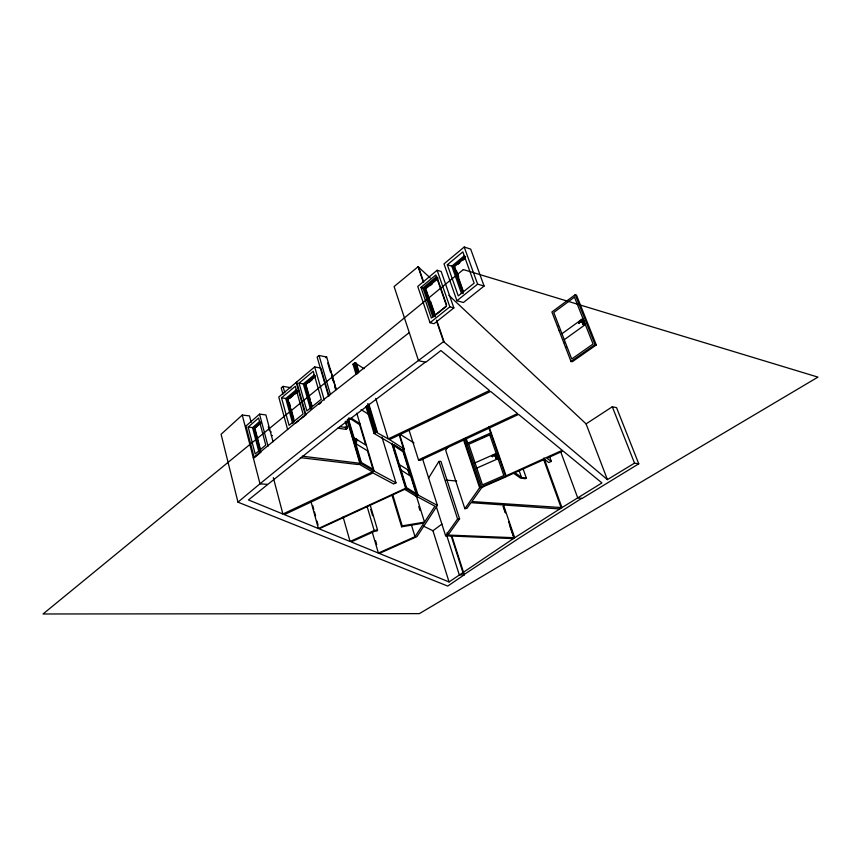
<?xml version="1.0" encoding="UTF-8"?>
<svg xmlns="http://www.w3.org/2000/svg" width="861" height="861" viewBox="0 0 861 861"><rect width="100%" height="100%" fill="white"/><g stroke="black" fill="none" stroke-linecap="round" stroke-linejoin="round"><path stroke-width="1.29" d="M270.58 432.426L271.14 431.802M370.026 504.503L377.516 529.87L377.096 530.957L374.772 531.269L351.191 541.935L378.377 553.053L415.024 536.683L423.924 523.068L401.624 526.803L391.884 494.752M447.785 446.988L445.718 450.357L464.865 508.7L466.942 508.356L470.956 502.684L559.779 508.948L601.936 482.946L563.051 450.981L546.896 458.278L551.331 461.41L548.758 462.561L544.604 459.311L514.964 472.646L521.54 477.457L526.329 478.059L523.219 469.267M401.624 526.803L402.205 525.856L392.831 495.053M428.391 478.372L438.916 461.399L440.897 461.356L459.591 518.86L448.032 535.047L514.684 537.738L559.779 508.948M402.205 525.856L424.538 522.121L434.934 506.203L415.863 495.947L418.015 495.01L437.399 505.418L416.928 536.651L379.324 553.44L449.065 581.95L514.684 537.738L503.384 504.718M448.097 535.111L447.214 532.485M464.865 508.7L479.631 487.767L481.59 486.799L482.655 487.423L481.579 487.875L471.85 501.543L561.964 507.613L543.958 457.944M513.21 538.631L445.611 535.79L457.589 518.968L459.591 518.86M251.164 422.353L249.486 415.895L242.253 415.045L221.094 434.299L237.97 502.167L447.731 586.072L464.294 574.793L451.842 535.951M273.066 441.779L265.898 414.937L259.548 414.119L245.988 426.001L254.221 457.848L261.131 452.025M248.194 427.088L258.601 417.994L265.748 445.062L255.168 453.995L248.194 427.088L252.574 427.605L259.204 421.836M259.678 451.347L253.618 428.111L260.571 422.073M260.388 423.042L254.425 428.208L260.162 450.142M255.911 427.411L260.883 423.095M253.295 457.826L324.801 398.718L409.266 332.583M336.253 389.506L326.663 357.024L319.033 355.485L317.128 357.089L328.547 396.211M290.964 387.73L283.011 386.374L281.213 387.88L282.968 394.263M329.01 396.028L320.852 368.099L314.674 366.915L278.76 397.039L287.649 429.596M325.802 357.745L326.663 357.024M281.515 397.814L295.291 386.288L303.061 414.001L289.059 425.334L281.515 397.814L285.787 398.514L296.615 389.495M299.047 383.156L313.221 371.295L321.293 399.256L306.882 410.912L299.047 383.156L303.32 383.909L314.459 374.632M347.091 427.723L345.261 421.352M464.208 247.021L443.996 263.896L456.922 300.726L463.433 302.502L484.097 286.056L470.676 249.12L464.208 247.021L477.618 284.141L484.097 286.056M437.13 270.268L417.757 286.433L430.026 322.714L434.062 323.714L453.865 307.915L441.144 271.452L437.13 270.268L449.84 306.839L453.865 307.915M447.322 264.79L462.841 251.864L474.12 283.183L458.278 295.904L447.322 264.79L451.81 266.146L461.464 293.44M293.666 422.697L287.079 398.88L296.937 390.679M311.488 408.297L304.654 384.264L314.803 375.826M420.943 287.359L435.817 274.982L446.504 305.838L431.339 318.021L420.943 287.359L422.955 287.918L436.828 276.392M297.734 390.819L287.875 399.009L294.118 421.567M315.589 375.977L305.451 384.404L311.93 407.167M297.228 391.712L288.36 399.084L287.079 398.88M315.051 376.903L305.924 384.49L304.654 384.264M289.813 398.342L292.772 395.888M294.742 394.252L296.711 392.616M309.443 382.047L312.489 379.518M237.97 502.167C304.46 446.084 374.018 393.821 443.576 341.645L607.414 479.62L634.525 463.132L638.765 463.799L616.551 407.662L612.3 406.769L586.093 423.881L448.872 295.345M445.966 306.71L433.976 316.342L424.441 288.349L437.205 277.769L438.045 278.017L425.28 288.586L434.805 316.557M451.81 266.146L464.219 255.868M437.56 278.975L425.786 288.726L424.441 288.349M430.209 285.615L432.168 283.99M462.981 293.687L453.37 266.566L465.661 256.395M430.242 277.899L418.059 266.749L394.112 286.53L418.511 360.684L425.808 362.244L440.907 350.556L489.511 390.517L388.225 438.895L376.87 432.566L377.409 432.168L368.799 403.96M465.467 257.504L454.199 266.813L463.379 292.686M457.772 264.424L459.828 262.734M462.895 260.194L464.94 258.504M425.366 362.147L337.867 428.175L248.463 499.94L282.903 514.017L374.148 471.096L395.985 482.86L393.595 483.968L372.974 472.947L284.356 514.609L318.387 528.525L405.639 488.273L406.274 488.617L319.108 528.815L350.072 541.483L374.191 530.548L377.516 529.87M356.099 374.47L352.978 364.214L355.098 362.718L356.26 362.944L359.005 371.92M295.786 423.031L298.832 420.577M300.866 418.93L305.956 414.841L296.711 381.983M319.044 404.283L321.131 402.593M456.922 300.726L477.618 284.141M430.026 322.714L449.84 306.839M345.67 421.395L347.553 427.777L347.08 428.53L345.993 429.37L337.867 428.175M365.85 406.521L374.04 433.438L376.246 431.985L377.409 432.168M575.213 294.688L551.912 311.983L570.994 361.448L572.264 361.76L596.296 344.949L576.472 295.075L575.213 294.688L595.037 344.604L596.296 344.949M423.408 526.082L432.954 530.742L441.887 524.123M561.964 333.713L582.951 318.538M581.186 319.969L582.929 318.968L583.693 320.884L581.939 321.885L581.444 320.044M582.66 320.593L581.95 319.754L582.66 320.593L578.624 323.079L578.344 322.358L582.929 318.968M578.775 322.272L579.141 323.004L578.775 322.272L582.38 319.883M578.624 323.079L582.23 320.475M581.939 321.885L583.693 320.884M582.23 322.606L583.973 321.605L584.737 323.532C582.875 326.513 580.971 321.713 583.973 321.605M583.123 322.864L583.5 323.435L583.371 322.681M582.994 324.532L584.737 323.532M564.278 339.708L585.351 324.575M570.778 361.598L595.037 344.604M463.67 574.814L519.56 537.845L581.659 498.368M409.19 430.575L418.5 459.892L419.888 460.517L518.559 414.399L562.255 450.325L505.547 476.068L507.097 476.262L513.587 473.281L520.539 478.113L525.318 478.705L526.329 478.059M638.765 463.799L582.165 498.422L577.742 497.927L560.651 451.659M354.162 438.271L355.539 440.628M354.99 438.776L355.884 440.466M355.539 438.593C354.215 440.132 358.144 439.96 357.358 440.703L357.541 439.831L355.539 438.593L355.701 439.573M354.915 440.81L356.088 441.155L356.293 443.178L354.915 440.81L356.293 443.178M355.873 442.242L355.711 441.725M399.762 434.934L404.175 449.022L402.087 450.002L374.04 433.438M355.464 442.672L356.637 443.017M418.5 459.892L517.547 413.571L490.652 391.454L389.516 439.594L404.175 449.022M372.479 471.86L374.148 471.096L361.06 463.541L359.36 464.327L372.587 471.925M347.403 419.608L360.339 463.336L357.789 464.499L300.403 457.632M407.823 470.224L410.019 471.763L407.92 470.289M408.028 470.87L408.695 470.536L409.901 472.689L409.115 473.044L409.642 474.755L410.632 475.046L408.2 470.063M473.528 441.402L477.069 439.82M481.794 437.7L486.508 435.591M408.232 470.881L408.028 470.246M399.321 464.553L409.825 471.118M410.094 473.324L409.115 473.044M410.019 473.765L409.954 474.336M409.642 474.755L410.632 475.046M475.035 462.841L496.205 453.467M492.234 455.932L492.234 456.642L491.879 455.91L495.484 454.317L495.376 455.2M491.879 455.91L495.678 454.479M492.094 456.534L495.893 455.092M495.236 456.136L496.722 455.48C495.936 450.68 492.89 457.987 496.722 455.48M496.033 458.429L495.333 456.664L496.829 456.007L497.518 457.772L495.914 458.332L497.518 457.772M496.162 456.997L496.657 457.406L496.42 456.89M476.8 468.072L498.024 458.709M394.467 444.879L403.239 450.863L417.133 495.301L415.562 495.99L404.67 489.328L406.274 488.617L392.272 443.383M481.374 486.895L505.665 476.294L506.236 476.746L482.182 487.229L481.59 486.799L465.274 438.367M566.097 347.424L565.483 347.263L566.129 347.177M557.519 325.749L557.96 325.878M464.294 574.793L459.322 574.944L446.493 534.703M267.34 484.356L260.011 483.839L242.253 415.045M446.073 480.126L456.674 481.03M253.618 428.111L254.921 428.272L260.313 448.904M302.276 456.179L360.339 463.336M339.847 426.636L347.553 427.777M352.978 364.214L354.183 364.461M453.37 266.566L454.705 266.964L463.444 291.599M355.41 439.702L357.756 440.52M406.177 488.553L417.133 495.301M361.05 409.599L368.766 414.421M399.827 434.127L413.99 442.952M348.996 417.854L359.618 424.667L365.731 445.008L354.065 437.862L348.296 418.392M355.744 363.374L364.063 368.712M351.148 418.069L359.92 423.72M401.011 470.02L410.708 476.262M410.019 471.763L408.405 470.698L409.362 470.978L409.901 472.689M467.631 444.05L467.028 443.576L490.652 432.986L491.233 433.47M495.258 454.662L495.473 455.286M582.671 318.893L583.435 320.819M583.715 321.53L584.479 323.456M581.95 320.184L582.24 320.905M581.735 320.12L582.025 320.841M582.488 322.681L583.241 324.597M612.3 406.769L634.525 463.132M578.646 322.445L578.926 323.166M586.093 423.881L607.414 479.62M549.522 456.427L551.331 461.41M543.495 459.053L561.049 507.516M456.513 270.806L458.698 276.962M519.323 471.15L521.54 477.457M489.134 426.927L506.053 475.735M437.205 277.769L446.536 304.686M488.639 427.271L505.665 476.294M495.484 454.317L495.699 454.942M492.018 456.018L492.234 456.642M503.33 506.29L505.493 512.639M508.539 521.529L514.178 538.039M503.147 506.408L505.31 512.758M510.089 526.728L513.995 538.147M430.618 301.565L435.386 315.535M418.478 266.878L423.677 282.107M436.645 320.174L444.007 341.742M426.217 289.996L435.311 316.676M418.059 266.749L423.246 281.988M436.656 321.336L443.576 341.645M422.955 287.918L432.943 317.3M466.361 439.067L468.072 444.158M464.434 440.175L480.287 487.337M463.369 439.347L479.631 487.767M438.916 461.399L457.589 518.968M451.218 535.951L463.261 573.555M422.396 458.375L437.399 505.418M436.247 506.365L445.611 535.79M432.954 530.742L449.065 581.95M399.138 434.73L418.015 495.01M409.287 471.354L409.492 472M409.427 472.893L409.965 474.615M416.186 495.398L424.538 522.121M418.758 506.548L419.953 510.358M391.777 443.469L405.639 488.273M375.751 398.492L388.225 438.895M411.493 525.199L415.024 536.683M381.94 437.044L395.985 482.86M356.131 364.655L358.09 371.059M369.046 406.941L371.791 415.906M374.137 423.601L376.085 430.005M355.098 362.718L358.23 372.974M367.636 403.766L376.246 431.985M354.237 363.417L357.369 373.674M367.141 405.735L375.342 432.663M354.011 363.374L357.143 373.631M366.904 405.692L375.116 432.631M356.766 413.194L374.148 471.096M355.259 440.66L355.808 442.511M348.264 420.34L361.06 463.541M347.263 420.609L359.823 463.078M327.74 362.976L330.387 371.974M331.905 377.118L333.046 380.971M334.563 386.115L335.704 389.968M370.747 509.432L372.619 515.771M345.239 426.798L345.993 429.37M367.098 506.429L374.191 530.548M375.6 540.751L376.709 544.561M372.049 531.452L378.377 553.053M319.033 355.485L330.484 394.65M314.674 366.915L324.274 400.064M330.226 369.1L336.091 389.484M306.29 385.75L310.24 399.655M310.961 402.184L312.048 405.972M343.087 516.901L350.072 541.483M303.32 383.909L310.455 409.072M296.206 382.413L305.44 415.25M289.393 402.84L290.437 406.596M291.126 409.104L293.902 419.124M283.011 386.374L284.776 392.756M285.787 398.514L292.665 423.451M312.715 505.558L313.781 509.432M314.491 512.015L315.556 515.9M316.977 521.066L318.043 524.941M310.939 501.371L318.387 528.525M268.277 426.798L269.31 430.672M259.548 414.119L268.04 446.213M273.324 477.651L282.903 514.017M252.574 427.605L258.903 451.885M559.058 330.592L559.79 330.646L559.166 330.516M563.643 342.474L564.375 342.517L563.643 342.474M271.43 435.634L272.205 435.548L271.473 435.58M463.358 269.579L43.05 613.979L419.393 613.624L817.95 377.118L463.358 269.579M574.481 297.153L553.763 312.5L571.726 358.994L593.057 344.023L574.481 297.153M489.769 434.87L468.782 444.276L482.472 484.894L503.846 475.552L489.769 434.87M372.985 469.223L361.362 462.486L355.797 443.695L367.453 450.755L372.985 469.223M416.111 493.568L406.446 487.552L393.316 445.159L403.056 451.788L416.111 493.568"/></g></svg>
